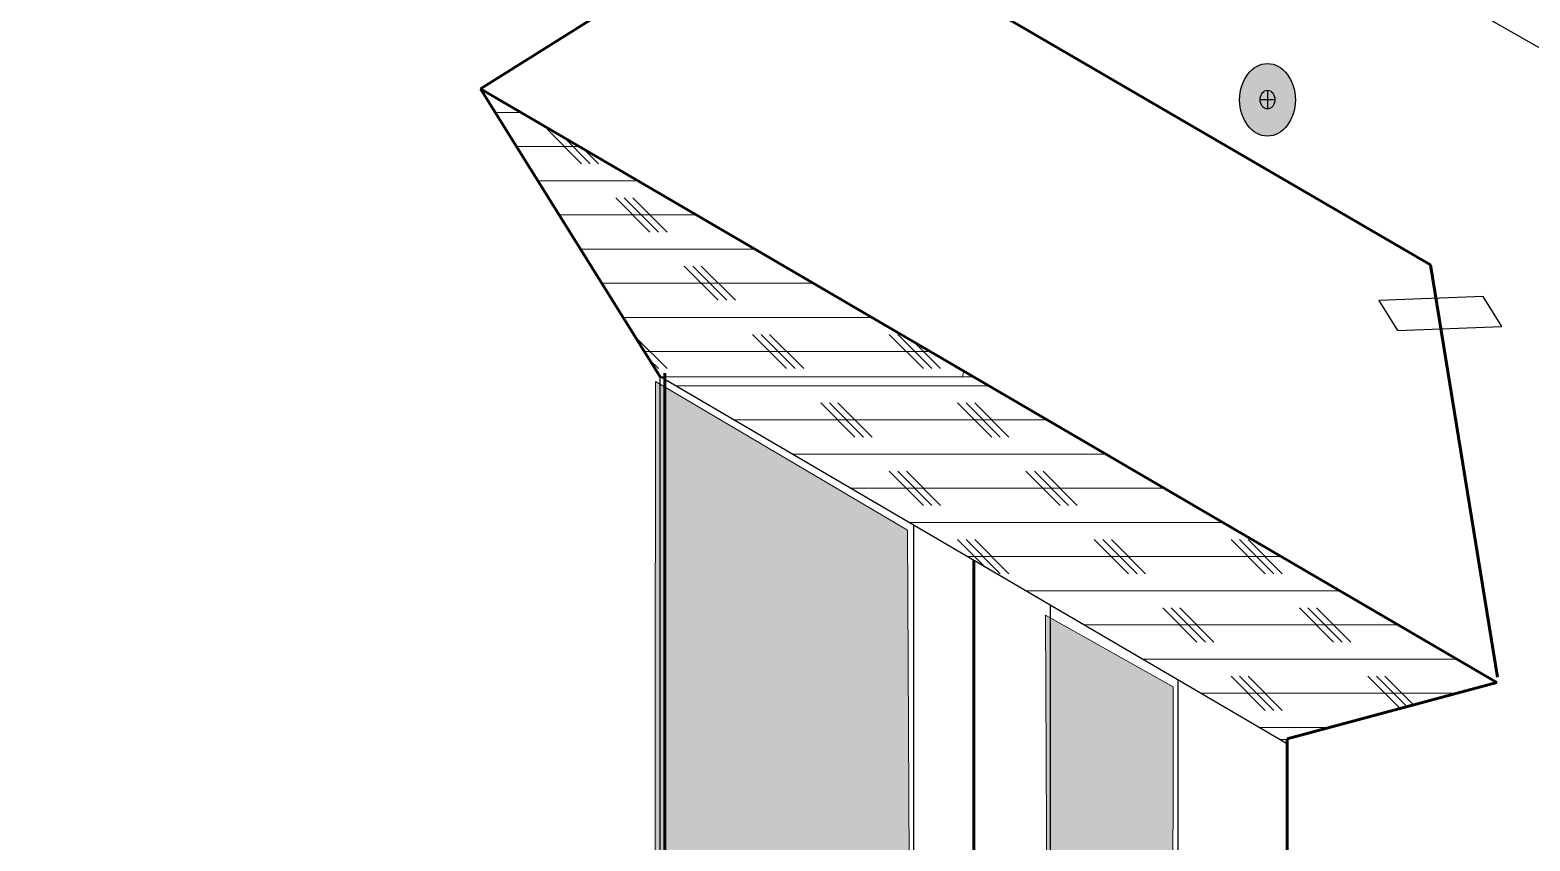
# Model space of a CAD drawing. Extents: x -1328 to 5679, y -4611 to 1603.
# Drawn here: x 992.1 to 1189.6, y -2527.3 to -2420.5 of the extents above; entities that cross this region are included whole.
import ezdxf

# ---------------------------------------------------------------- set-up
doc = ezdxf.new("R2010")
doc.units = 0
doc.header["$MEASUREMENT"] = 0
for name, color, linetype, lineweight in [('.ATI-HATCH', 7, 'Continuous', 0), ('G-ANNO-TTLB', 7, 'Continuous', 0), ('Layer 12', 7, 'Continuous', 0), ('TYVEK', 7, 'Continuous', 0)]:
    doc.layers.add(name, color=color, linetype=linetype, lineweight=lineweight)

# ---------------------------------------------------------------- blocks, each defined once
blk = doc.blocks.new('Block_83')
at = {"layer": 'TYVEK', "true_color": 0x003b71, "transparency": 33554687}
h = blk.add_hatch(color=156, dxfattribs=at)
h.dxf.hatch_style = 2
edge = h.paths.add_edge_path()
edge.add_ellipse((1155.07, -2429.71), major_axis=(0, 4.78), ratio=0.766948, start_angle=0, end_angle=360)
at = {"layer": 'TYVEK', "color": 18, "lineweight": 25, "true_color": 0x080808}
for p, q in [((1155.07, -2428.45), (1155.07, -2430.92)), ((1154.09, -2429.68), (1156.04, -2429.68))]:
    blk.add_line(p, q, dxfattribs=at)
at = {"layer": 'TYVEK', "color": 18, "lineweight": 25, "true_color": 0x000000}
blk.add_ellipse((1155.07, -2429.71), major_axis=(0, 4.78), ratio=0.766948, dxfattribs=at)
at = {"layer": 'TYVEK', "color": 18, "lineweight": 25, "true_color": 0x080808}
blk.add_ellipse((1155.07, -2429.68), major_axis=(0, 1.23), ratio=0.788846, dxfattribs=at)
blk = doc.blocks.new('Block_258')
at = {"layer": '.ATI-HATCH'}
for points, knots in [([(1051.47, -2428.24), (1051.47, -2428.24), (1075.06, -2466.11), (1075.06, -2466.11), (1075.06, -2466.11), (1075.21, -2466.2), (1075.21, -2466.2), (1075.21, -2466.2), (1114.93, -2466.2), (1114.93, -2466.2), (1114.93, -2466.2), (1115.09, -2465.42), (1115.09, -2465.42), (1115.09, -2465.42), (1051.47, -2428.24), (1051.47, -2428.24)], [0, 0, 0, 0, 1, 1, 1, 2, 2, 2, 3, 3, 3, 4, 4, 4, 5, 5, 5, 5]), ([(1116.42, -2466.2), (1116.42, -2466.2), (1075.72, -2466.2), (1075.72, -2466.2), (1075.72, -2466.2), (1075.72, -2466.5), (1075.72, -2466.5), (1075.72, -2466.5), (1156.74, -2513.98), (1156.74, -2513.98), (1156.74, -2513.98), (1157.64, -2513.98), (1157.64, -2513.98), (1157.64, -2513.98), (1157.64, -2513.88), (1157.64, -2513.88), (1157.64, -2513.88), (1185.28, -2506.45), (1185.28, -2506.45), (1185.28, -2506.45), (1116.42, -2466.2), (1116.42, -2466.2)], [0, 0, 0, 0, 1, 1, 1, 2, 2, 2, 3, 3, 3, 4, 4, 4, 5, 5, 5, 6, 6, 6, 7, 7, 7, 7])]:
    blk.add_open_spline(points, degree=3, knots=knots, dxfattribs=at)
at = {"layer": '.ATI-HATCH', "color": 8, "lineweight": 0, "true_color": 0x808080}
for points in [[(1053.43, -2431.37), (1053.43, -2431.37), (1056.83, -2431.37), (1056.83, -2431.37)], [(1064.76, -2438.12), (1064.76, -2438.12), (1060.26, -2433.62), (1060.26, -2433.62)], [(1065.88, -2438.12), (1065.88, -2438.12), (1062.37, -2434.6), (1062.37, -2434.6)], [(1056.23, -2435.87), (1056.23, -2435.87), (1064.53, -2435.87), (1064.53, -2435.87)], [(1067.01, -2438.12), (1067.01, -2438.12), (1065.08, -2436.19), (1065.08, -2436.19)], [(1059.03, -2440.37), (1059.03, -2440.37), (1072.23, -2440.37), (1072.23, -2440.37)], [(1073.76, -2447.12), (1073.76, -2447.12), (1069.26, -2442.62), (1069.26, -2442.62)], [(1074.89, -2447.12), (1074.89, -2447.12), (1070.38, -2442.62), (1070.38, -2442.62)], [(1076.01, -2447.12), (1076.01, -2447.12), (1071.51, -2442.62), (1071.51, -2442.62)], [(1061.83, -2444.87), (1061.83, -2444.87), (1079.93, -2444.87), (1079.93, -2444.87)], [(1064.64, -2449.37), (1064.64, -2449.37), (1087.63, -2449.37), (1087.63, -2449.37)], [(1082.76, -2456.12), (1082.76, -2456.12), (1078.26, -2451.62), (1078.26, -2451.62)], [(1083.89, -2456.12), (1083.89, -2456.12), (1079.39, -2451.62), (1079.39, -2451.62)], [(1085.01, -2456.12), (1085.01, -2456.12), (1080.51, -2451.62), (1080.51, -2451.62)], [(1067.44, -2453.87), (1067.44, -2453.87), (1095.33, -2453.87), (1095.33, -2453.87)], [(1070.24, -2458.37), (1070.24, -2458.37), (1103.03, -2458.37), (1103.03, -2458.37)], [(1091.76, -2465.12), (1091.76, -2465.12), (1087.26, -2460.62), (1087.26, -2460.62)], [(1092.89, -2465.12), (1092.89, -2465.12), (1088.39, -2460.62), (1088.39, -2460.62)], [(1094.01, -2465.12), (1094.01, -2465.12), (1089.51, -2460.62), (1089.51, -2460.62)], [(1109.77, -2465.12), (1109.77, -2465.12), (1105.26, -2460.62), (1105.26, -2460.62)], [(1110.89, -2465.12), (1110.89, -2465.12), (1106.39, -2460.62), (1106.39, -2460.62)], [(1076.01, -2465.12), (1076.01, -2465.12), (1071.87, -2460.98), (1071.87, -2460.98)], [(1112.02, -2465.12), (1112.02, -2465.12), (1108.41, -2461.52), (1108.41, -2461.52)], [(1073.05, -2462.87), (1073.05, -2462.87), (1110.73, -2462.87), (1110.73, -2462.87)], [(1074.89, -2465.12), (1074.89, -2465.12), (1073.72, -2463.96), (1073.72, -2463.96)], [(1077.21, -2467.37), (1077.21, -2467.37), (1118.43, -2467.37), (1118.43, -2467.37)], [(1100.76, -2474.13), (1100.76, -2474.13), (1096.26, -2469.63), (1096.26, -2469.63)], [(1101.89, -2474.13), (1101.89, -2474.13), (1097.39, -2469.63), (1097.39, -2469.63)], [(1103.01, -2474.13), (1103.01, -2474.13), (1098.51, -2469.63), (1098.51, -2469.63)], [(1118.77, -2474.13), (1118.77, -2474.13), (1114.27, -2469.63), (1114.27, -2469.63)], [(1119.89, -2474.13), (1119.89, -2474.13), (1115.39, -2469.63), (1115.39, -2469.63)], [(1121.02, -2474.13), (1121.02, -2474.13), (1116.52, -2469.63), (1116.52, -2469.63)], [(1084.89, -2471.88), (1084.89, -2471.88), (1126.13, -2471.88), (1126.13, -2471.88)], [(1092.57, -2476.38), (1092.57, -2476.38), (1133.83, -2476.38), (1133.83, -2476.38)], [(1109.77, -2483.13), (1109.77, -2483.13), (1105.26, -2478.63), (1105.26, -2478.63)], [(1110.89, -2483.13), (1110.89, -2483.13), (1106.39, -2478.63), (1106.39, -2478.63)], [(1112.02, -2483.13), (1112.02, -2483.13), (1107.52, -2478.63), (1107.52, -2478.63)], [(1127.77, -2483.13), (1127.77, -2483.13), (1123.27, -2478.63), (1123.27, -2478.63)], [(1128.89, -2483.13), (1128.89, -2483.13), (1124.39, -2478.63), (1124.39, -2478.63)], [(1130.02, -2483.13), (1130.02, -2483.13), (1125.52, -2478.63), (1125.52, -2478.63)], [(1100.25, -2480.88), (1100.25, -2480.88), (1141.53, -2480.88), (1141.53, -2480.88)], [(1107.93, -2485.38), (1107.93, -2485.38), (1149.23, -2485.38), (1149.23, -2485.38)], [(1117.8, -2491.16), (1117.8, -2491.16), (1114.27, -2487.63), (1114.27, -2487.63)], [(1119.89, -2492.13), (1119.89, -2492.13), (1115.39, -2487.63), (1115.39, -2487.63)], [(1121.02, -2492.13), (1121.02, -2492.13), (1116.52, -2487.63), (1116.52, -2487.63)], [(1136.77, -2492.13), (1136.77, -2492.13), (1132.27, -2487.63), (1132.27, -2487.63)], [(1137.89, -2492.13), (1137.89, -2492.13), (1133.39, -2487.63), (1133.39, -2487.63)], [(1139.02, -2492.13), (1139.02, -2492.13), (1134.52, -2487.63), (1134.52, -2487.63)], [(1154.77, -2492.13), (1154.77, -2492.13), (1150.27, -2487.63), (1150.27, -2487.63)], [(1155.9, -2492.13), (1155.9, -2492.13), (1151.4, -2487.63), (1151.4, -2487.63)], [(1157.02, -2492.13), (1157.02, -2492.13), (1152.52, -2487.63), (1152.52, -2487.63)], [(1115.61, -2489.88), (1115.61, -2489.88), (1156.92, -2489.88), (1156.92, -2489.88)], [(1123.29, -2494.38), (1123.29, -2494.38), (1164.62, -2494.38), (1164.62, -2494.38)], [(1145.77, -2501.13), (1145.77, -2501.13), (1141.27, -2496.63), (1141.27, -2496.63)], [(1146.9, -2501.13), (1146.9, -2501.13), (1142.4, -2496.63), (1142.4, -2496.63)], [(1148.02, -2501.13), (1148.02, -2501.13), (1143.52, -2496.63), (1143.52, -2496.63)], [(1163.77, -2501.13), (1163.77, -2501.13), (1159.27, -2496.63), (1159.27, -2496.63)], [(1164.9, -2501.13), (1164.9, -2501.13), (1160.4, -2496.63), (1160.4, -2496.63)], [(1166.02, -2501.13), (1166.02, -2501.13), (1161.52, -2496.63), (1161.52, -2496.63)], [(1130.97, -2498.88), (1130.97, -2498.88), (1172.32, -2498.88), (1172.32, -2498.88)], [(1138.65, -2503.38), (1138.65, -2503.38), (1180.02, -2503.38), (1180.02, -2503.38)], [(1154.77, -2510.13), (1154.77, -2510.13), (1150.27, -2505.63), (1150.27, -2505.63)], [(1155.9, -2510.13), (1155.9, -2510.13), (1151.4, -2505.63), (1151.4, -2505.63)], [(1157.02, -2510.13), (1157.02, -2510.13), (1152.52, -2505.63), (1152.52, -2505.63)], [(1172.53, -2509.88), (1172.53, -2509.88), (1168.27, -2505.63), (1168.27, -2505.63)], [(1173.41, -2509.64), (1173.41, -2509.64), (1169.4, -2505.63), (1169.4, -2505.63)], [(1174.3, -2509.41), (1174.3, -2509.41), (1170.52, -2505.63), (1170.52, -2505.63)], [(1146.33, -2507.88), (1146.33, -2507.88), (1179.97, -2507.88), (1179.97, -2507.88)], [(1154.01, -2512.38), (1154.01, -2512.38), (1163.23, -2512.38), (1163.23, -2512.38)]]:
    blk.add_open_spline(points, degree=3, dxfattribs=at)

msp = doc.modelspace()

# ---------------------------------------------------------------- hatches: boundary and pattern name
at = {"layer": 'G-ANNO-TTLB', "true_color": 0xff00ff, "transparency": 33554687}
h = msp.add_hatch(color=6, dxfattribs=at)
edge = h.paths.add_edge_path()
edge.add_spline(control_points=[(1601.48, -3473.69), (1601.48, -3473.69), (-1328.04, -3473.69), (-1328.04, -3473.69), (-1328.04, -3473.69), (-1328.04, -1016.69), (-1328.04, -1016.69), (-1328.04, -1016.69), (1601.48, -1016.69), (1601.48, -1016.69), (1601.48, -1016.69), (1601.48, -3473.69), (1601.48, -3473.69)], knot_values=[0, 0, 0, 0, 1, 1, 1, 2, 2, 2, 3, 3, 3, 4, 4, 4, 4], degree=3, periodic=0)
edge = h.paths.add_edge_path()
edge.add_spline(control_points=[(-1319.04, -1025.69), (-1319.04, -1025.69), (-1319.04, -3464.69), (-1319.04, -3464.69), (-1319.04, -3464.69), (1592.48, -3464.69), (1592.48, -3464.69), (1592.48, -3464.69), (1592.48, -1025.69), (1592.48, -1025.69), (1592.48, -1025.69), (-1319.04, -1025.69), (-1319.04, -1025.69)], knot_values=[0, 0, 0, 0, 1, 1, 1, 2, 2, 2, 3, 3, 3, 4, 4, 4, 4], degree=3, periodic=0)
edge.add_line((-1319.04, -1025.69), (-1319.04, -1025.69))
at = {"layer": 'Layer 12', "true_color": 0x848484, "transparency": 33554495}
h = msp.add_hatch(color=252, dxfattribs=at)
h.dxf.hatch_style = 2
h.paths.add_polyline_path([(1074.37, -2609.83), (1074.49, -2466.8), (1107.69, -2486.41), (1108.18, -2591.3)])
h = msp.add_hatch(color=252, dxfattribs=at)
h.dxf.hatch_style = 2
h.paths.add_polyline_path([(1142.57, -2582.13), (1126.28, -2591.95), (1125.86, -2497.58), (1142.66, -2507.05)])

# ---------------------------------------------------------------- linework, layer by layer
at = {"layer": 'G-ANNO-TTLB'}
for points in [[(1601.48, -3473.69), (1601.48, -3473.69), (-1328.04, -3473.69), (-1328.04, -3473.69), (-1328.04, -3473.69), (-1328.04, -1016.69), (-1328.04, -1016.69), (-1328.04, -1016.69), (1601.48, -1016.69), (1601.48, -1016.69), (1601.48, -1016.69), (1601.48, -3473.69), (1601.48, -3473.69)], [(-1319.04, -1025.69), (-1319.04, -1025.69), (-1319.04, -3464.69), (-1319.04, -3464.69), (-1319.04, -3464.69), (1592.48, -3464.69), (1592.48, -3464.69), (1592.48, -3464.69), (1592.48, -1025.69), (1592.48, -1025.69), (1592.48, -1025.69), (-1319.04, -1025.69), (-1319.04, -1025.69)]]:
    msp.add_open_spline(points, degree=3, knots=[0, 0, 0, 0, 1, 1, 1, 2, 2, 2, 3, 3, 3, 4, 4, 4, 4], dxfattribs=at)
at = {"layer": 'Layer 12'}
for points in [[(1074.37, -2609.83), (1074.49, -2466.8), (1107.69, -2486.41), (1108.18, -2591.3)], [(1142.57, -2582.13), (1126.28, -2591.95), (1125.86, -2497.58), (1142.66, -2507.05)]]:
    msp.add_lwpolyline(points, close=True, dxfattribs=at)
at = {"layer": 'TYVEK', "color": 2, "lineweight": 25, "true_color": 0xffff00}
msp.add_line((1248.08, -2455.55), (979.25, -2302.04), dxfattribs=at)
at = {"layer": 'TYVEK', "color": 18, "lineweight": 25, "true_color": 0x000000}
for p, q in [((1248.08, -2455.55), (979.25, -2302.04)), ((1075.12, -2544.25), (1075.12, -2466.2)), ((1075.21, -2466.2), (1157.8, -2514.6)), ((1108.51, -2531.98), (1108.51, -2485.72)), ((1126.52, -2613.4), (1126.52, -2496.27)), ((1143.32, -2603.95), (1143.32, -2506.11))]:
    msp.add_line(p, q, dxfattribs=at)
at = {"layer": 'TYVEK', "color": 18, "lineweight": 60, "true_color": 0x000000}
for p, q in [((1051.47, -2428.24), (1092.49, -2402.48)), ((1092.49, -2402.48), (1176.52, -2451.46)), ((1185.28, -2506.45), (1051.47, -2428.24)), ((1075.12, -2466.2), (1051.47, -2428.24)), ((1185.37, -2505.75), (1176.52, -2451.46)), ((1075.72, -2544.42), (1075.72, -2465.72)), ((1116.39, -2490.33), (1116.39, -2613.39)), ((1157.64, -2513.88), (1185.28, -2506.45)), ((1157.85, -2646.9), (1157.64, -2513.88))]:
    msp.add_line(p, q, dxfattribs=at)
at = {"layer": 'TYVEK', "color": 4, "lineweight": 25, "true_color": 0x00ffff}
msp.add_line((1157.71, -2685.38), (1157.71, -2514.6), dxfattribs=at)
at = {"layer": 'TYVEK', "color": 2, "lineweight": 25, "true_color": 0xffff00}
msp.add_lwpolyline([(1183.46, -2455.62), (1169.71, -2456.14), (1172.17, -2460.09), (1185.92, -2459.57)], close=True, dxfattribs=at)

# ---------------------------------------------------------------- block references
at = {"layer": '.ATI-HATCH'}
msp.add_blockref('Block_258', (0, 0), dxfattribs=at)
at = {"layer": 'TYVEK'}
msp.add_blockref('Block_83', (0, 0), dxfattribs=at)

doc.saveas('drawing.dxf')
